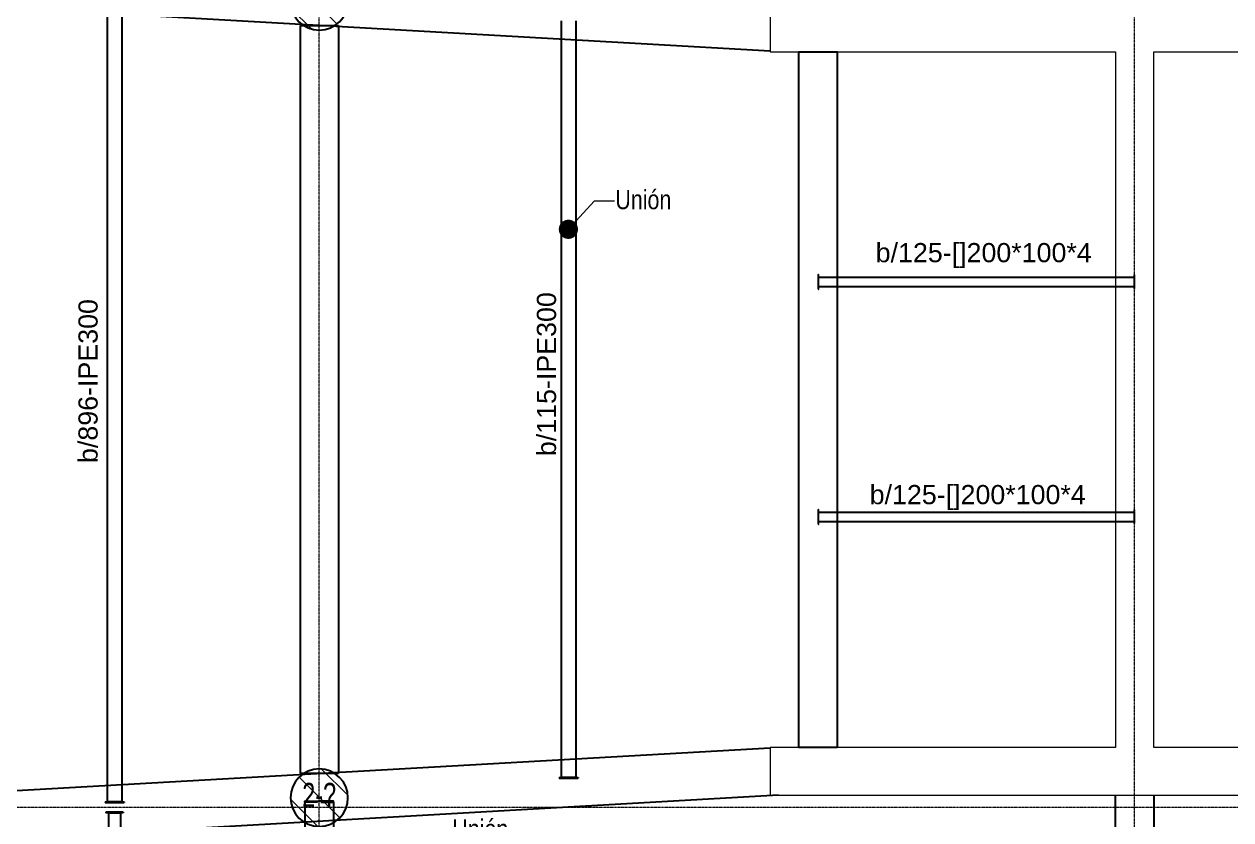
# Model space of a CAD drawing. Header units: millimetres. Extents: x -158 to 97215, y -53820 to 8373.
# Drawn here: x 38658 to 51236, y -42335 to -34042 of the extents above; entities that cross this region are included whole.
import ezdxf
from ezdxf.enums import TextEntityAlignment as Align

# ---------------------------------------------------------------- set-up
doc = ezdxf.new("R2010")
doc.units = ezdxf.units.MM
doc.header["$LTSCALE"] = 0.8
doc.linetypes.add('DXK_LINE_DOT2', pattern=[3.9198, 1.9599, -1.9599])
doc.linetypes.add('Grid Line', pattern=[3.33375, 1.905, -0.47625, 0.47625, -0.47625])
doc.layers.add('COTAS', color=8, linetype='Continuous')
doc.layers.add('VIGAS', color=8, linetype='Continuous')
for name, color, linetype, lineweight in [('E_COLUMNAS', 1, 'Continuous', 18), ('E_COLUMNAS-1', 1, 'Continuous', 25), ('E_COLUMNAS-3', 1, 'Continuous', 35), ('E_EJES-1', 8, 'Grid Line', 9), ('E_TEXTO', 3, 'Continuous', 9), ('E_VIGAS-1', 254, 'Continuous', 25), ('E_VIGAS-2', 5, 'Continuous', 25), ('I-WALL-1', 2, 'Continuous', 18)]:
    doc.layers.add(name, color=color, linetype=linetype, lineweight=lineweight)
doc.styles.add('CX', font='ARIALUNI.ttf', dxfattribs={"width": 0.8, "height": 300})
doc.styles.add('VERDANA', font='arial.ttf')

# ---------------------------------------------------------------- blocks, each defined once
blk = doc.blocks.new('EST_SCM_COLUMNA-SECCION-CIRCULAR - EST_SCM_COLUMNA-CONCRETO-CIRCULAR_Ø_60cm-2120762-_6_00m_N_E_-NIVEL-2 DOC')
at = {"layer": 'E_COLUMNAS'}
h = blk.add_hatch(dxfattribs=at)
h.set_pattern_fill('FP_21', color=256, style=0, pattern_type=2)
h.set_pattern_definition([(135, (48.662, -157.562), (-0.15909903, -0.15909903), [])])
h.paths.add_polyline_path([(0, -0.3), (0.059, -0.294), (0.115, -0.277), (0.167, -0.249), (0.212, -0.212), (0.249, -0.167), (0.277, -0.115), (0.294, -0.059), (0.3, 0), (0.293, 0.062), (0.277, 0.115), (0.249, 0.167), (0.212, 0.212), (0.167, 0.249), (0.115, 0.277), (0.059, 0.294), (0, 0.3), (-0.059, 0.294), (-0.115, 0.277), (-0.167, 0.249), (-0.212, 0.212), (-0.249, 0.167), (-0.277, 0.115), (-0.294, 0.059), (-0.3, 0), (-0.294, -0.059), (-0.277, -0.115), (-0.249, -0.167), (-0.212, -0.212), (-0.167, -0.249), (-0.115, -0.277), (-0.059, -0.294)])
at = {"layer": 'E_COLUMNAS-1'}
for start, end in [(360, 180), (180, 360)]:
    blk.add_arc((0, 0), 0.3, start, end, dxfattribs=at)
blk = doc.blocks.new('EST_SCM_COLUMNA-SECCION-CIRCULAR - EST_SCM_COLUMNA-CONCRETO-CIRCULAR_Ø_60cm-V19-_6_00m_N_E_-NIVEL-2 DOC')
at = {"layer": 'E_COLUMNAS'}
h = blk.add_hatch(dxfattribs=at)
h.set_pattern_fill('FP_22', color=256, style=0, pattern_type=2)
h.set_pattern_definition([(135, (48.662, -149.262), (-0.15909903, -0.15909903), [])])
h.paths.add_polyline_path([(0, -0.3), (0.059, -0.294), (0.115, -0.277), (0.167, -0.249), (0.212, -0.212), (0.249, -0.167), (0.277, -0.115), (0.294, -0.059), (0.3, 0), (0.293, 0.062), (0.277, 0.115), (0.249, 0.167), (0.212, 0.212), (0.167, 0.249), (0.115, 0.277), (0.059, 0.294), (0, 0.3), (-0.059, 0.294), (-0.115, 0.277), (-0.167, 0.249), (-0.212, 0.212), (-0.249, 0.167), (-0.277, 0.115), (-0.294, 0.059), (-0.3, 0), (-0.294, -0.059), (-0.277, -0.115), (-0.249, -0.167), (-0.212, -0.212), (-0.167, -0.249), (-0.115, -0.277), (-0.059, -0.294)])
at = {"layer": 'E_COLUMNAS-1'}
for start, end in [(360, 180), (180, 360)]:
    blk.add_arc((0, 0), 0.3, start, end, dxfattribs=at)
blk = doc.blocks.new('CX')
at = {"layer": 'E_TEXTO', "color": 3, "style": 'CX', "width": 0.7}
blk.add_attdef('CX', text='', height=200, dxfattribs=at).set_placement((0, 0), align=Align.MIDDLE_CENTER)

msp = doc.modelspace()

# ---------------------------------------------------------------- linework, layer by layer
at = {"layer": 'COTAS'}
for points in [[(41715, -42149.5), (41583.3, -42149.5), (41583.3, -42141.8), (41733.3, -42141.8)], [(41751.5, -42149.5), (41883.3, -42149.5), (41883.3, -42141.8), (41733.3, -42141.8)]]:
    msp.add_lwpolyline(points, dxfattribs=at)
at = {"layer": 'E_EJES-1'}
for p, q in [((41733.3, -52920), (41733.3, -22429.9)), ((50233.3, -52920), (50233.3, -22429.9)), ((2836.9, -42204.7), (96315.4, -42204.7))]:
    msp.add_line(p, q, dxfattribs=at)
at = {"layer": 'E_TEXTO', "color": 4}
for p, q in [((44330.9, -36180.4), (44601.5, -35882.4)), ((44601.5, -35882.4), (44811.2, -35882.4))]:
    msp.add_line(p, q, dxfattribs=at)
at = {"layer": 'E_TEXTO', "color": 4, "const_width": 100}
msp.add_lwpolyline([(44280.9, -36180.4, 1), (44380.9, -36180.4, 1)], format="xyb", close=True, dxfattribs=at)
at = {"layer": 'E_VIGAS-1', "color": 30, "true_color": 0xf26722}
for p, q in [((41533.3, -34054.8), (41533.3, -41848)), ((41533.3, -34054.8), (41933.3, -34054.8)), ((41933.3, -34054.8), (41933.3, -41848)), ((41533.3, -41848), (41933.3, -41848))]:
    msp.add_line(p, q, dxfattribs=at)
for points in [[(47133.5, -41579.6), (46733.5, -41579.6), (46733.5, -34329.6), (47133.5, -34329.6), (47133.5, -41579.6)], [(50433.5, -42079.6), (50433.5, -42832.3), (50433.5, -42837.2), (50033.5, -42837.2), (50033.5, -42832.3), (50033.5, -42079.6)]]:
    msp.add_lwpolyline(points, dxfattribs=at)
at = {"layer": 'E_VIGAS-2', "color": 30, "true_color": 0xf26722}
for p, q in [((46433.5, -34324.3), (33226.1, -33574.6)), ((46522.6, -42079.6), (33233.5, -42832.6))]:
    msp.add_line(p, q, dxfattribs=at)
msp.add_lwpolyline([(33233.5, -42832.6), (33233.5, -42332.6), (46433.5, -41583.8)], dxfattribs=at)
at = {"layer": 'I-WALL-1', "color": 40, "true_color": 0xf8d731}
msp.add_lwpolyline([(50433.5, -41579.6), (50433.5, -34329.6), (54033.5, -34329.6), (54033.5, -33829.6), (46433.5, -33829.6), (46433.5, -34329.6), (50033.5, -34329.6), (50033.5, -41579.6), (46433.5, -41579.6), (46433.5, -42079.6), (54033.5, -42079.6), (54033.5, -41579.6)], close=True, dxfattribs=at)
at = {"layer": 'VIGAS'}
for p, q in [((39525.8, -42148.7), (39525.8, -33740)), ((39675.8, -33740), (39675.8, -42148.7)), ((44258.3, -41893.7), (44258.3, -34007.2)), ((44408.3, -34007.2), (44408.3, -41893.7)), ((44233.3, -41893.7), (44433.3, -41893.7)), ((44233.3, -41893.7), (44233.3, -41899.7)), ((44233.3, -41899.7), (44433.3, -41899.7)), ((44408.3, -41893.7), (44258.3, -41893.7)), ((44433.3, -41893.7), (44433.3, -41899.7)), ((39500.8, -42148.7), (39700.8, -42148.7)), ((39500.8, -42148.7), (39500.8, -42154.7)), ((39500.8, -42154.7), (39700.8, -42154.7)), ((39690.8, -42254.7), (39510.8, -42254.7)), ((39510.8, -42254.7), (39510.8, -42260.7)), ((39690.8, -42260.7), (39510.8, -42260.7)), ((39675.8, -42148.7), (39525.8, -42148.7)), ((39540.8, -42260.7), (39660.8, -42260.7)), ((39540.8, -48996.4), (39540.8, -42260.7)), ((39660.8, -42260.7), (39660.8, -48996.4)), ((39690.8, -42254.7), (39690.8, -42260.7)), ((39700.8, -42148.7), (39700.8, -42154.7)), ((41583.3, -42149.5), (41583.3, -49005.4)), ((41883.3, -42149.5), (41883.3, -49005.1))]:
    msp.add_line(p, q, dxfattribs=at)
at = {"layer": 'VIGAS', "linetype": 'Continuous'}
for points in [[(46933.5, -36804.6), (46939.5, -36804.6), (46939.5, -36654.6), (46933.5, -36654.6)], [(50227.3, -36679.6), (50227.3, -36779.6), (50033.5, -36779.6), (46939.5, -36779.6), (46939.5, -36679.6), (50033.5, -36679.6)], [(46933.5, -39254.6), (46939.5, -39254.6), (46939.5, -39104.6), (46933.5, -39104.6)], [(46939.5, -39129.6), (50033.5, -39129.6), (50227.3, -39129.6), (50227.3, -39229.6), (50033.5, -39229.6), (46939.5, -39229.6)]]:
    msp.add_lwpolyline(points, close=True, dxfattribs=at)
at = {"layer": 'VIGAS', "linetype": 'DXK_LINE_DOT2'}
for points in [[(50233.3, -36654.6), (50227.3, -36654.6), (50227.3, -36804.6), (50233.3, -36804.6)], [(50233.3, -39104.6), (50227.3, -39104.6), (50227.3, -39254.6), (50233.3, -39254.6)]]:
    msp.add_lwpolyline(points, close=True, dxfattribs=at)

# ---------------------------------------------------------------- block references
at = {"layer": 'E_COLUMNAS-3', "xscale": 999.99999999998, "yscale": 999.99999999998, "zscale": 999.99999999998}
for name, p in [('EST_SCM_COLUMNA-SECCION-CIRCULAR - EST_SCM_COLUMNA-CONCRETO-CIRCULAR_Ø_60cm-2120762-_6_00m_N_E_-NIVEL-2 DOC', (41733.4, -33804.7)), ('EST_SCM_COLUMNA-SECCION-CIRCULAR - EST_SCM_COLUMNA-CONCRETO-CIRCULAR_Ø_60cm-V19-_6_00m_N_E_-NIVEL-2 DOC', (41733.4, -42104.7))]:
    msp.add_blockref(name, p, dxfattribs=at)
at = {"layer": 'E_TEXTO', "xscale": 1.25, "yscale": 1.25, "zscale": 1.25}
msp.add_blockref('CX', (41733.3, -42074.5), dxfattribs=at).add_auto_attribs({'CX': '2-?'})

# ---------------------------------------------------------------- texts
at = {"layer": 'E_TEXTO', "color": 4, "style": 'CX', "width": 0.8}
for p in [(44820.2, -35971.2), (43120.2, -42531.2)]:
    msp.add_text('Unión', height=200, dxfattribs=at).set_placement(p)
at = {"layer": 'E_TEXTO', "style": 'VERDANA'}
for p in [(48660.2, -36523.7), (48597.7, -39045.4)]:
    msp.add_text('b/125-[]200*100*4', height=200, dxfattribs=at).set_placement(p, align=Align.CENTER)
for s, p in [('b/115-IPE300', (44202.3, -37690)), ('b/896-IPE300', (39423.6, -37762))]:
    msp.add_text(s, height=200, rotation=90, dxfattribs=at).set_placement(p, align=Align.CENTER)

doc.saveas('drawing.dxf')
